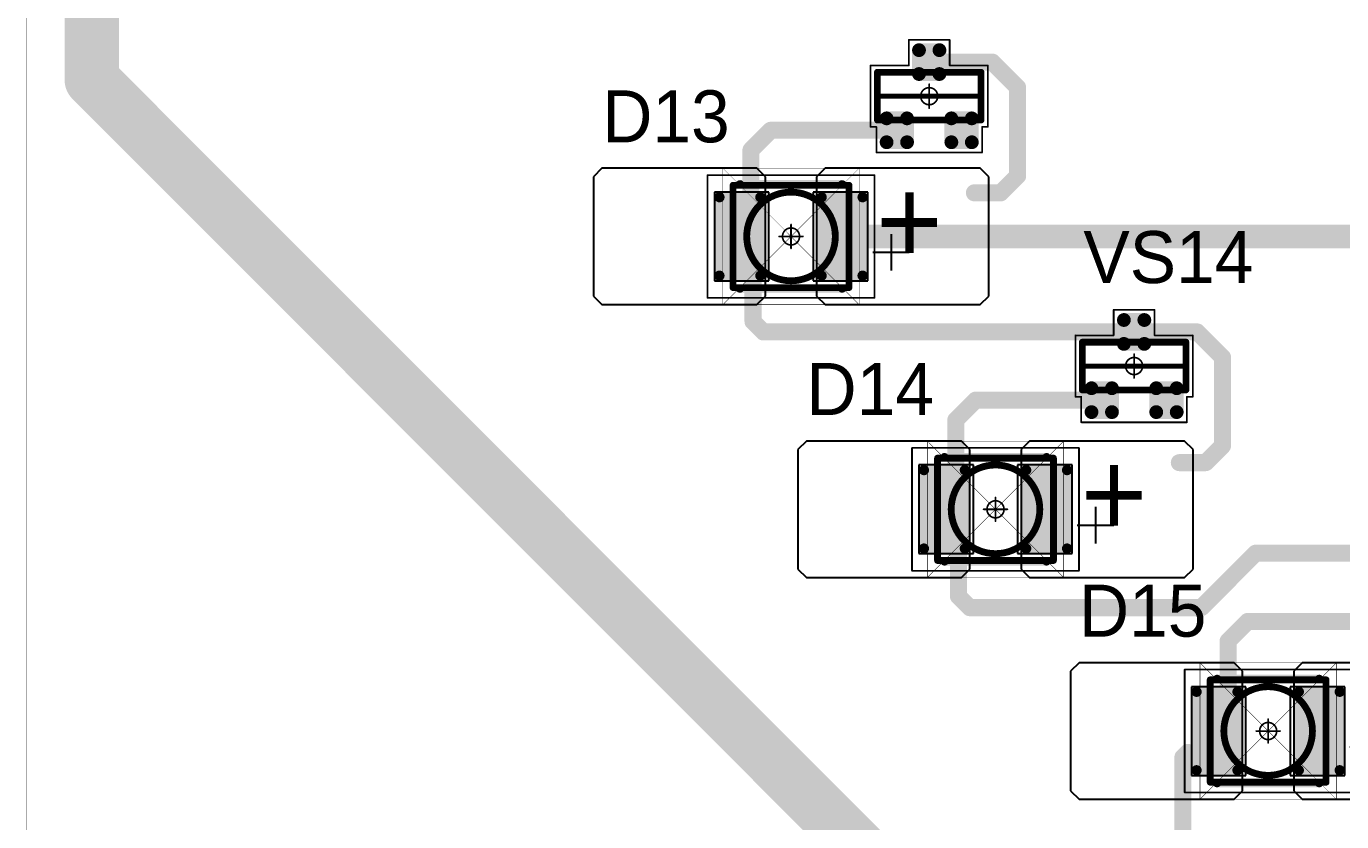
# Model space of a CAD drawing. Header units: millimetres. Extents: x 0 to 775, y 25 to 939.
# Drawn here: x 25.4 to 63.99, y 50.24 to 73.56 of the extents above; entities that cross this region are included whole.
import ezdxf

# ---------------------------------------------------------------- set-up
doc = ezdxf.new("R2010")
doc.units = ezdxf.units.MM
for name, color, linetype in [('Mechanical13', 56, 'Continuous'), ('Mechanical15', 56, 'Continuous'), ('Mechanical3', 76, 'Continuous'), ('Mechanical9', 56, 'Continuous'), ('TopLayer', 1, 'Continuous'), ('TopOverlay', 2, 'Continuous'), ('TopPaste', 8, 'Continuous'), ('TopSolder', 216, 'Continuous')]:
    doc.layers.add(name, color=color, linetype=linetype)

# ---------------------------------------------------------------- blocks, each defined once
blk = doc.blocks.new('SOT23_55')
at = {"layer": 'Mechanical13', "const_width": 0.2}
for points in [[(-0.7, 1.52), (0.7, 1.52)], [(-0.7, 1.52), (-0.7, -1.52)], [(0.7, 1.52), (0.7, -1.52)], [(-0.7, -1.52), (0.7, -1.52)]]:
    blk.add_lwpolyline(points, dxfattribs=at)
at = {"layer": 'Mechanical13', "const_width": 0.1}
for points in [[(-0.75, 1.52, 1), (-0.65, 1.52, 1)], [(-0.75, 1.52, 1), (-0.65, 1.52, 1)], [(0.65, 1.52, 1), (0.75, 1.52, 1)], [(0.65, 1.52, 1), (0.75, 1.52, 1)], [(-0.75, -1.52, 1), (-0.65, -1.52, 1)], [(-0.75, -1.52, 1), (-0.65, -1.52, 1)], [(0.65, -1.52, 1), (0.75, -1.52, 1)], [(0.65, -1.52, 1), (0.75, -1.52, 1)]]:
    blk.add_lwpolyline(points, format="xyb", close=True, dxfattribs=at)
at = {"layer": 'Mechanical15', "const_width": 0.05}
for points in [[(-1.65, 1.55), (-1.65, -1.55)], [(-1.65, 1.55), (-0.9, 1.55)], [(-0.9, 1.72), (-0.9, 1.55)], [(-0.9, 1.72), (0.9, 1.72)], [(0.9, 1.72), (0.9, 0.6)], [(0.9, 0.6), (1.65, 0.6)], [(1.65, 0.6), (1.65, -0.6)], [(-0.35, 0), (0.35, 0)], [(0, 0.35), (0, -0.35)], [(0.9, -0.6), (1.65, -0.6)], [(0.9, -0.6), (0.9, -1.72)], [(-1.65, -1.55), (-0.9, -1.55)], [(-0.9, -1.55), (-0.9, -1.72)], [(-0.9, -1.72), (0.9, -1.72)]]:
    blk.add_lwpolyline(points, dxfattribs=at)
at = {"layer": 'Mechanical15'}
for points, const_width in [([(-1.662, 1.55, 1), (-1.637, 1.55, 1)], 0.025), ([(-1.662, 1.55, 1), (-1.637, 1.55, 1)], 0.025), ([(-0.913, 1.72, 1), (-0.888, 1.72, 1)], 0.025), ([(-0.913, 1.72, 1), (-0.888, 1.72, 1)], 0.025), ([(-0.913, 1.55, 1), (-0.888, 1.55, 1)], 0.025), ([(-0.913, 1.55, 1), (-0.888, 1.55, 1)], 0.025), ([(0.888, 1.72, 1), (0.913, 1.72, 1)], 0.025), ([(0.888, 1.72, 1), (0.913, 1.72, 1)], 0.025), ([(0.888, 0.6, 1), (0.913, 0.6, 1)], 0.025), ([(0.888, 0.6, 1), (0.913, 0.6, 1)], 0.025), ([(1.637, 0.6, 1), (1.662, 0.6, 1)], 0.025), ([(1.637, 0.6, 1), (1.662, 0.6, 1)], 0.025), ([(-0.362, 0, 1), (-0.337, 0, 1)], 0.025), ([(0.25, 0, 1), (-0.25, 0, 1)], 0.05), ([(-0.262, 0, 1), (-0.238, 0, 1)], 0.025), ([(-0.012, 0.35, 1), (0.012, 0.35, 1)], 0.025), ([(0.238, 0, 1), (0.262, 0, 1)], 0.025), ([(0.337, 0, 1), (0.362, 0, 1)], 0.025), ([(-0.012, -0.35, 1), (0.012, -0.35, 1)], 0.025), ([(0.888, -0.6, 1), (0.913, -0.6, 1)], 0.025), ([(0.888, -0.6, 1), (0.913, -0.6, 1)], 0.025), ([(1.637, -0.6, 1), (1.662, -0.6, 1)], 0.025), ([(1.637, -0.6, 1), (1.662, -0.6, 1)], 0.025), ([(-1.662, -1.55, 1), (-1.637, -1.55, 1)], 0.025), ([(-1.662, -1.55, 1), (-1.637, -1.55, 1)], 0.025), ([(-0.913, -1.55, 1), (-0.888, -1.55, 1)], 0.025), ([(-0.913, -1.55, 1), (-0.888, -1.55, 1)], 0.025), ([(-0.913, -1.72, 1), (-0.888, -1.72, 1)], 0.025), ([(-0.913, -1.72, 1), (-0.888, -1.72, 1)], 0.025), ([(0.888, -1.72, 1), (0.913, -1.72, 1)], 0.025), ([(0.888, -1.72, 1), (0.913, -1.72, 1)], 0.025)]:
    blk.add_lwpolyline(points, format="xyb", close=True, dxfattribs=dict(at, const_width=const_width))
at = {"layer": 'TopLayer', "const_width": 0.1}
for points in [[(-1.4, 1.25, 1), (-1.3, 1.25, 1)], [(-0.7, 1.25, 1), (-0.6, 1.25, 1)], [(-1.4, 0.65, 1), (-1.3, 0.65, 1)], [(-0.7, 0.65, 1), (-0.6, 0.65, 1)], [(0.6, 0.3, 1), (0.7, 0.3, 1)], [(1.3, 0.3, 1), (1.4, 0.3, 1)], [(0.6, -0.3, 1), (0.7, -0.3, 1)], [(1.3, -0.3, 1), (1.4, -0.3, 1)], [(-1.4, -0.65, 1), (-1.3, -0.65, 1)], [(-0.7, -0.65, 1), (-0.6, -0.65, 1)], [(-1.4, -1.25, 1), (-1.3, -1.25, 1)], [(-0.7, -1.25, 1), (-0.6, -1.25, 1)]]:
    blk.add_lwpolyline(points, format="xyb", close=True, dxfattribs=at)
at = {"layer": 'TopLayer'}
for points in [[(-1.45, 1.25), (-1.45, 0.65), (-0.55, 1.25), (-0.55, 0.65)], [(-1.35, 1.35), (-1.35, 0.55), (-0.65, 1.35), (-0.65, 0.55)], [(0.65, 0.4), (0.65, -0.4), (1.35, 0.4), (1.35, -0.4)], [(0.55, 0.3), (0.55, -0.3), (1.45, 0.3), (1.45, -0.3)], [(-1.45, -0.65), (-1.45, -1.25), (-0.55, -0.65), (-0.55, -1.25)], [(-1.35, -0.55), (-1.35, -1.35), (-0.65, -0.55), (-0.65, -1.35)]]:
    blk.add_solid(points, dxfattribs=at)
at = {"layer": 'TopOverlay', "const_width": 0.15}
blk.add_lwpolyline([(0, 1.5), (0, -1.5)], dxfattribs=at)
at = {"layer": 'TopOverlay', "const_width": 0.075}
for points in [[(-0.038, 1.5, 1), (0.038, 1.5, 1)], [(-0.038, -1.5, 1), (0.038, -1.5, 1)]]:
    blk.add_lwpolyline(points, format="xyb", close=True, dxfattribs=at)
at = {"layer": 'TopPaste', "const_width": 0.075}
for points in [[(-1.387, 1.25, 1), (-1.313, 1.25, 1)], [(-0.687, 1.25, 1), (-0.613, 1.25, 1)], [(-1.387, 0.65, 1), (-1.313, 0.65, 1)], [(-0.687, 0.65, 1), (-0.613, 0.65, 1)], [(0.613, 0.3, 1), (0.687, 0.3, 1)], [(1.313, 0.3, 1), (1.387, 0.3, 1)], [(0.613, -0.3, 1), (0.687, -0.3, 1)], [(1.313, -0.3, 1), (1.387, -0.3, 1)], [(-1.387, -0.65, 1), (-1.313, -0.65, 1)], [(-0.687, -0.65, 1), (-0.613, -0.65, 1)], [(-1.387, -1.25, 1), (-1.313, -1.25, 1)], [(-0.687, -1.25, 1), (-0.613, -1.25, 1)]]:
    blk.add_lwpolyline(points, format="xyb", close=True, dxfattribs=at)
at = {"layer": 'TopPaste'}
for points in [[(-1.425, 1.25), (-1.425, 0.65), (-0.575, 1.25), (-0.575, 0.65)], [(-1.35, 1.325), (-1.35, 0.575), (-0.65, 1.325), (-0.65, 0.575)], [(0.575, 0.3), (0.575, -0.3), (1.425, 0.3), (1.425, -0.3)], [(0.65, 0.375), (0.65, -0.375), (1.35, 0.375), (1.35, -0.375)], [(-1.425, -0.65), (-1.425, -1.25), (-0.575, -0.65), (-0.575, -1.25)], [(-1.35, -0.575), (-1.35, -1.325), (-0.65, -0.575), (-0.65, -1.325)]]:
    blk.add_solid(points, dxfattribs=at)
at = {"layer": 'TopSolder', "const_width": 0.202}
for points in [[(-1.451, 1.25, 1), (-1.249, 1.25, 1)], [(-0.751, 1.25, 1), (-0.549, 1.25, 1)], [(-1.451, 0.65, 1), (-1.249, 0.65, 1)], [(-0.751, 0.65, 1), (-0.549, 0.65, 1)], [(0.549, 0.3, 1), (0.751, 0.3, 1)], [(1.249, 0.3, 1), (1.451, 0.3, 1)], [(0.549, -0.3, 1), (0.751, -0.3, 1)], [(1.249, -0.3, 1), (1.451, -0.3, 1)], [(-1.451, -0.65, 1), (-1.249, -0.65, 1)], [(-0.751, -0.65, 1), (-0.549, -0.65, 1)], [(-1.451, -1.25, 1), (-1.249, -1.25, 1)], [(-0.751, -1.25, 1), (-0.549, -1.25, 1)]]:
    blk.add_lwpolyline(points, format="xyb", close=True, dxfattribs=at)
at = {"layer": 'TopSolder'}
for points in [[(-1.552, 1.25), (-1.552, 0.65), (-0.448, 1.25), (-0.448, 0.65)], [(-1.35, 1.452), (-1.35, 0.448), (-0.65, 1.452), (-0.65, 0.448)], [(0.65, 0.502), (0.65, -0.502), (1.35, 0.502), (1.35, -0.502)], [(0.448, 0.3), (0.448, -0.3), (1.552, 0.3), (1.552, -0.3)], [(-1.552, -0.65), (-1.552, -1.25), (-0.448, -0.65), (-0.448, -1.25)], [(-1.35, -0.448), (-1.35, -1.452), (-0.65, -0.448), (-0.65, -1.452)]]:
    blk.add_solid(points, dxfattribs=at)
blk = doc.blocks.new('SOT23_56')
at = {"layer": 'Mechanical13', "const_width": 0.2}
for points in [[(-0.7, 1.52), (0.7, 1.52)], [(-0.7, 1.52), (-0.7, -1.52)], [(0.7, 1.52), (0.7, -1.52)], [(-0.7, -1.52), (0.7, -1.52)]]:
    blk.add_lwpolyline(points, dxfattribs=at)
at = {"layer": 'Mechanical13', "const_width": 0.1}
for points in [[(-0.75, 1.52, 1), (-0.65, 1.52, 1)], [(-0.75, 1.52, 1), (-0.65, 1.52, 1)], [(0.65, 1.52, 1), (0.75, 1.52, 1)], [(0.65, 1.52, 1), (0.75, 1.52, 1)], [(-0.75, -1.52, 1), (-0.65, -1.52, 1)], [(-0.75, -1.52, 1), (-0.65, -1.52, 1)], [(0.65, -1.52, 1), (0.75, -1.52, 1)], [(0.65, -1.52, 1), (0.75, -1.52, 1)]]:
    blk.add_lwpolyline(points, format="xyb", close=True, dxfattribs=at)
at = {"layer": 'Mechanical15', "const_width": 0.05}
for points in [[(-1.65, 1.55), (-1.65, -1.55)], [(-1.65, 1.55), (-0.9, 1.55)], [(-0.9, 1.72), (-0.9, 1.55)], [(-0.9, 1.72), (0.9, 1.72)], [(0.9, 1.72), (0.9, 0.6)], [(0.9, 0.6), (1.65, 0.6)], [(1.65, 0.6), (1.65, -0.6)], [(-0.35, 0), (0.35, 0)], [(0, 0.35), (0, -0.35)], [(0.9, -0.6), (1.65, -0.6)], [(0.9, -0.6), (0.9, -1.72)], [(-1.65, -1.55), (-0.9, -1.55)], [(-0.9, -1.55), (-0.9, -1.72)], [(-0.9, -1.72), (0.9, -1.72)]]:
    blk.add_lwpolyline(points, dxfattribs=at)
at = {"layer": 'Mechanical15'}
for points, const_width in [([(-1.662, 1.55, 1), (-1.637, 1.55, 1)], 0.025), ([(-1.662, 1.55, 1), (-1.637, 1.55, 1)], 0.025), ([(-0.913, 1.72, 1), (-0.888, 1.72, 1)], 0.025), ([(-0.913, 1.72, 1), (-0.888, 1.72, 1)], 0.025), ([(-0.913, 1.55, 1), (-0.888, 1.55, 1)], 0.025), ([(-0.913, 1.55, 1), (-0.888, 1.55, 1)], 0.025), ([(0.888, 1.72, 1), (0.913, 1.72, 1)], 0.025), ([(0.888, 1.72, 1), (0.913, 1.72, 1)], 0.025), ([(0.888, 0.6, 1), (0.913, 0.6, 1)], 0.025), ([(0.888, 0.6, 1), (0.913, 0.6, 1)], 0.025), ([(1.637, 0.6, 1), (1.662, 0.6, 1)], 0.025), ([(1.637, 0.6, 1), (1.662, 0.6, 1)], 0.025), ([(-0.362, 0, 1), (-0.337, 0, 1)], 0.025), ([(0.25, 0, 1), (-0.25, 0, 1)], 0.05), ([(-0.262, 0, 1), (-0.238, 0, 1)], 0.025), ([(-0.012, 0.35, 1), (0.012, 0.35, 1)], 0.025), ([(0.238, 0, 1), (0.262, 0, 1)], 0.025), ([(0.337, 0, 1), (0.362, 0, 1)], 0.025), ([(-0.012, -0.35, 1), (0.012, -0.35, 1)], 0.025), ([(0.888, -0.6, 1), (0.913, -0.6, 1)], 0.025), ([(0.888, -0.6, 1), (0.913, -0.6, 1)], 0.025), ([(1.637, -0.6, 1), (1.662, -0.6, 1)], 0.025), ([(1.637, -0.6, 1), (1.662, -0.6, 1)], 0.025), ([(-1.662, -1.55, 1), (-1.637, -1.55, 1)], 0.025), ([(-1.662, -1.55, 1), (-1.637, -1.55, 1)], 0.025), ([(-0.913, -1.55, 1), (-0.888, -1.55, 1)], 0.025), ([(-0.913, -1.55, 1), (-0.888, -1.55, 1)], 0.025), ([(-0.913, -1.72, 1), (-0.888, -1.72, 1)], 0.025), ([(-0.913, -1.72, 1), (-0.888, -1.72, 1)], 0.025), ([(0.888, -1.72, 1), (0.913, -1.72, 1)], 0.025), ([(0.888, -1.72, 1), (0.913, -1.72, 1)], 0.025)]:
    blk.add_lwpolyline(points, format="xyb", close=True, dxfattribs=dict(at, const_width=const_width))
at = {"layer": 'TopLayer', "const_width": 0.1}
for points in [[(-1.4, 1.25, 1), (-1.3, 1.25, 1)], [(-0.7, 1.25, 1), (-0.6, 1.25, 1)], [(-1.4, 0.65, 1), (-1.3, 0.65, 1)], [(-0.7, 0.65, 1), (-0.6, 0.65, 1)], [(0.6, 0.3, 1), (0.7, 0.3, 1)], [(1.3, 0.3, 1), (1.4, 0.3, 1)], [(0.6, -0.3, 1), (0.7, -0.3, 1)], [(1.3, -0.3, 1), (1.4, -0.3, 1)], [(-1.4, -0.65, 1), (-1.3, -0.65, 1)], [(-0.7, -0.65, 1), (-0.6, -0.65, 1)], [(-1.4, -1.25, 1), (-1.3, -1.25, 1)], [(-0.7, -1.25, 1), (-0.6, -1.25, 1)]]:
    blk.add_lwpolyline(points, format="xyb", close=True, dxfattribs=at)
at = {"layer": 'TopLayer'}
for points in [[(-1.45, 1.25), (-1.45, 0.65), (-0.55, 1.25), (-0.55, 0.65)], [(-1.35, 1.35), (-1.35, 0.55), (-0.65, 1.35), (-0.65, 0.55)], [(0.65, 0.4), (0.65, -0.4), (1.35, 0.4), (1.35, -0.4)], [(0.55, 0.3), (0.55, -0.3), (1.45, 0.3), (1.45, -0.3)], [(-1.45, -0.65), (-1.45, -1.25), (-0.55, -0.65), (-0.55, -1.25)], [(-1.35, -0.55), (-1.35, -1.35), (-0.65, -0.55), (-0.65, -1.35)]]:
    blk.add_solid(points, dxfattribs=at)
at = {"layer": 'TopOverlay', "const_width": 0.15}
blk.add_lwpolyline([(0, 1.5), (0, -1.5)], dxfattribs=at)
at = {"layer": 'TopOverlay', "const_width": 0.075}
for points in [[(-0.038, 1.5, 1), (0.038, 1.5, 1)], [(-0.038, -1.5, 1), (0.038, -1.5, 1)]]:
    blk.add_lwpolyline(points, format="xyb", close=True, dxfattribs=at)
at = {"layer": 'TopPaste', "const_width": 0.075}
for points in [[(-1.387, 1.25, 1), (-1.313, 1.25, 1)], [(-0.687, 1.25, 1), (-0.613, 1.25, 1)], [(-1.387, 0.65, 1), (-1.313, 0.65, 1)], [(-0.687, 0.65, 1), (-0.613, 0.65, 1)], [(0.613, 0.3, 1), (0.687, 0.3, 1)], [(1.313, 0.3, 1), (1.387, 0.3, 1)], [(0.613, -0.3, 1), (0.687, -0.3, 1)], [(1.313, -0.3, 1), (1.387, -0.3, 1)], [(-1.387, -0.65, 1), (-1.313, -0.65, 1)], [(-0.687, -0.65, 1), (-0.613, -0.65, 1)], [(-1.387, -1.25, 1), (-1.313, -1.25, 1)], [(-0.687, -1.25, 1), (-0.613, -1.25, 1)]]:
    blk.add_lwpolyline(points, format="xyb", close=True, dxfattribs=at)
at = {"layer": 'TopPaste'}
for points in [[(-1.425, 1.25), (-1.425, 0.65), (-0.575, 1.25), (-0.575, 0.65)], [(-1.35, 1.325), (-1.35, 0.575), (-0.65, 1.325), (-0.65, 0.575)], [(0.575, 0.3), (0.575, -0.3), (1.425, 0.3), (1.425, -0.3)], [(0.65, 0.375), (0.65, -0.375), (1.35, 0.375), (1.35, -0.375)], [(-1.425, -0.65), (-1.425, -1.25), (-0.575, -0.65), (-0.575, -1.25)], [(-1.35, -0.575), (-1.35, -1.325), (-0.65, -0.575), (-0.65, -1.325)]]:
    blk.add_solid(points, dxfattribs=at)
at = {"layer": 'TopSolder', "const_width": 0.202}
for points in [[(-1.451, 1.25, 1), (-1.249, 1.25, 1)], [(-0.751, 1.25, 1), (-0.549, 1.25, 1)], [(-1.451, 0.65, 1), (-1.249, 0.65, 1)], [(-0.751, 0.65, 1), (-0.549, 0.65, 1)], [(0.549, 0.3, 1), (0.751, 0.3, 1)], [(1.249, 0.3, 1), (1.451, 0.3, 1)], [(0.549, -0.3, 1), (0.751, -0.3, 1)], [(1.249, -0.3, 1), (1.451, -0.3, 1)], [(-1.451, -0.65, 1), (-1.249, -0.65, 1)], [(-0.751, -0.65, 1), (-0.549, -0.65, 1)], [(-1.451, -1.25, 1), (-1.249, -1.25, 1)], [(-0.751, -1.25, 1), (-0.549, -1.25, 1)]]:
    blk.add_lwpolyline(points, format="xyb", close=True, dxfattribs=at)
at = {"layer": 'TopSolder'}
for points in [[(-1.552, 1.25), (-1.552, 0.65), (-0.448, 1.25), (-0.448, 0.65)], [(-1.35, 1.452), (-1.35, 0.448), (-0.65, 1.452), (-0.65, 0.448)], [(0.65, 0.502), (0.65, -0.502), (1.35, 0.502), (1.35, -0.502)], [(0.448, 0.3), (0.448, -0.3), (1.552, 0.3), (1.552, -0.3)], [(-1.552, -0.65), (-1.552, -1.25), (-0.448, -0.65), (-0.448, -1.25)], [(-1.35, -0.448), (-1.35, -1.452), (-0.65, -0.448), (-0.65, -1.452)]]:
    blk.add_solid(points, dxfattribs=at)
blk = doc.blocks.new('T66G_147')
at = {"layer": 'Mechanical13'}
for p, q in [((2.936, 0.071), (2.936, -1)), ((2.4, -0.464), (3.471, -0.464))]:
    blk.add_line(p, q, dxfattribs=at)
at = {"layer": 'Mechanical13', "const_width": 0.2}
for points in [[(-1.7, -1.5), (-1.7, 1.5)], [(-1.7, 1.5), (1.7, 1.5)], [(1.7, -1.5), (1.7, 1.5)], [(-1.7, -1.5), (1.7, -1.5)]]:
    blk.add_lwpolyline(points, dxfattribs=at)
at = {"layer": 'Mechanical13'}
for points, const_width in [([(-1.75, 1.5, 1), (-1.65, 1.5, 1)], 0.1), ([(-1.75, 1.5, 1), (-1.65, 1.5, 1)], 0.1), ([(1.65, 1.5, 1), (1.75, 1.5, 1)], 0.1), ([(1.65, 1.5, 1), (1.75, 1.5, 1)], 0.1), ([(1.3, 0, 1), (-1.3, 0, 1)], 0.2), ([(-1.35, 0, 1), (-1.25, 0, 1)], 0.1), ([(1.25, 0, 1), (1.35, 0, 1)], 0.1), ([(-1.75, -1.5, 1), (-1.65, -1.5, 1)], 0.1), ([(-1.75, -1.5, 1), (-1.65, -1.5, 1)], 0.1), ([(1.65, -1.5, 1), (1.75, -1.5, 1)], 0.1), ([(1.65, -1.5, 1), (1.75, -1.5, 1)], 0.1)]:
    blk.add_lwpolyline(points, format="xyb", close=True, dxfattribs=dict(at, const_width=const_width))
at = {"layer": 'Mechanical15', "const_width": 0.05}
for points in [[(-2.45, 1.8), (2.45, 1.8)], [(-2.45, -1.8), (-2.45, 1.8)], [(2.45, -1.8), (2.45, 1.8)], [(-0.35, 0), (0.35, 0)], [(0, -0.35), (0, 0.35)], [(-2.45, -1.8), (2.45, -1.8)]]:
    blk.add_lwpolyline(points, dxfattribs=at)
at = {"layer": 'Mechanical15'}
for points, const_width in [([(-2.462, 1.8, 1), (-2.438, 1.8, 1)], 0.025), ([(-2.462, 1.8, 1), (-2.438, 1.8, 1)], 0.025), ([(2.438, 1.8, 1), (2.462, 1.8, 1)], 0.025), ([(2.438, 1.8, 1), (2.462, 1.8, 1)], 0.025), ([(-0.362, 0, 1), (-0.337, 0, 1)], 0.025), ([(0.25, 0, 1), (-0.25, 0, 1)], 0.05), ([(-0.262, 0, 1), (-0.238, 0, 1)], 0.025), ([(-0.012, 0.35, 1), (0.012, 0.35, 1)], 0.025), ([(0.238, 0, 1), (0.262, 0, 1)], 0.025), ([(0.337, 0, 1), (0.362, 0, 1)], 0.025), ([(-0.012, -0.35, 1), (0.012, -0.35, 1)], 0.025), ([(-2.462, -1.8, 1), (-2.438, -1.8, 1)], 0.025), ([(-2.462, -1.8, 1), (-2.438, -1.8, 1)], 0.025), ([(2.438, -1.8, 1), (2.462, -1.8, 1)], 0.025), ([(2.438, -1.8, 1), (2.462, -1.8, 1)], 0.025)]:
    blk.add_lwpolyline(points, format="xyb", close=True, dxfattribs=dict(at, const_width=const_width))
at = {"layer": 'TopLayer'}
for p, q in [((-5.55, 2), (-5.8, 1.75)), ((-1, 2), (-5.55, 2)), ((-0.75, 1.75), (-1, 2)), ((1, 2), (0.75, 1.75)), ((5.55, 2), (1, 2)), ((5.8, 1.75), (5.55, 2)), ((-5.8, 1.75), (-5.8, -1.75)), ((-0.75, -1.75), (-0.75, 1.75)), ((0.75, 1.75), (0.75, -1.75)), ((5.8, -1.75), (5.8, 1.75)), ((-5.8, -1.75), (-5.55, -2)), ((-1, -2), (-0.75, -1.75)), ((0.75, -1.75), (1, -2)), ((5.55, -2), (5.8, -1.75)), ((-5.55, -2), (-1, -2)), ((1, -2), (5.55, -2))]:
    blk.add_line(p, q, dxfattribs=at)
at = {"layer": 'TopLayer', "const_width": 0.15}
for points in [[(-2.175, 1.15, 1), (-2.025, 1.15, 1)], [(-0.975, 1.15, 1), (-0.825, 1.15, 1)], [(0.825, 1.15, 1), (0.975, 1.15, 1)], [(2.025, 1.15, 1), (2.175, 1.15, 1)], [(-2.175, -1.15, 1), (-2.025, -1.15, 1)], [(-0.975, -1.15, 1), (-0.825, -1.15, 1)], [(0.825, -1.15, 1), (0.975, -1.15, 1)], [(2.025, -1.15, 1), (2.175, -1.15, 1)]]:
    blk.add_lwpolyline(points, format="xyb", close=True, dxfattribs=at)
at = {"layer": 'TopLayer'}
for points in [[(-0.9, 1.3), (-2.1, 1.3), (-0.9, -1.3), (-2.1, -1.3)], [(2.1, 1.3), (0.9, 1.3), (2.1, -1.3), (0.9, -1.3)], [(-0.75, 1.15), (-2.25, 1.15), (-0.75, -1.15), (-2.25, -1.15)], [(2.25, 1.15), (0.75, 1.15), (2.25, -1.15), (0.75, -1.15)]]:
    blk.add_solid(points, dxfattribs=at)
at = {"layer": 'TopOverlay', "const_width": 0.25}
for points in [[(-1.5, 1.525), (1.5, 1.525)], [(-1.5, -1.525), (1.5, -1.525)]]:
    blk.add_lwpolyline(points, dxfattribs=at)
at = {"layer": 'TopOverlay', "const_width": 0.125}
for points in [[(-1.562, 1.525, 1), (-1.438, 1.525, 1)], [(1.438, 1.525, 1), (1.562, 1.525, 1)], [(-1.562, -1.525, 1), (-1.438, -1.525, 1)], [(1.438, -1.525, 1), (1.562, -1.525, 1)]]:
    blk.add_lwpolyline(points, format="xyb", close=True, dxfattribs=at)
at = {"layer": 'TopPaste', "const_width": 0.125}
for points in [[(-2.163, 1.15, 1), (-2.038, 1.15, 1)], [(-0.963, 1.15, 1), (-0.838, 1.15, 1)], [(0.838, 1.15, 1), (0.963, 1.15, 1)], [(2.038, 1.15, 1), (2.163, 1.15, 1)], [(-2.163, -1.15, 1), (-2.038, -1.15, 1)], [(-0.963, -1.15, 1), (-0.838, -1.15, 1)], [(0.838, -1.15, 1), (0.963, -1.15, 1)], [(2.038, -1.15, 1), (2.163, -1.15, 1)]]:
    blk.add_lwpolyline(points, format="xyb", close=True, dxfattribs=at)
at = {"layer": 'TopPaste'}
for points in [[(-0.9, 1.275), (-2.1, 1.275), (-0.9, -1.275), (-2.1, -1.275)], [(2.1, 1.275), (0.9, 1.275), (2.1, -1.275), (0.9, -1.275)], [(-0.775, 1.15), (-2.225, 1.15), (-0.775, -1.15), (-2.225, -1.15)], [(2.225, 1.15), (0.775, 1.15), (2.225, -1.15), (0.775, -1.15)]]:
    blk.add_solid(points, dxfattribs=at)
at = {"layer": 'TopSolder'}
for p, q in [((-2.25, 1.3), (-2.25, -1.3)), ((-0.65, 1.3), (-2.25, 1.3)), ((-0.65, -1.3), (-0.65, 1.3)), ((0.65, 1.3), (0.65, -1.3)), ((2.25, 1.3), (0.65, 1.3)), ((2.25, -1.3), (2.25, 1.3)), ((-2.25, -1.3), (-0.65, -1.3)), ((0.65, -1.3), (2.25, -1.3))]:
    blk.add_line(p, q, dxfattribs=at)
at = {"layer": 'TopOverlay'}
blk.add_text('+', height=2.5, dxfattribs=at).set_placement((2.5, -0.8))
blk = doc.blocks.new('T66G_148')
at = {"layer": 'Mechanical13'}
for p, q in [((2.936, 0.071), (2.936, -1)), ((2.4, -0.464), (3.471, -0.464))]:
    blk.add_line(p, q, dxfattribs=at)
at = {"layer": 'Mechanical13', "const_width": 0.2}
for points in [[(-1.7, -1.5), (-1.7, 1.5)], [(-1.7, 1.5), (1.7, 1.5)], [(1.7, -1.5), (1.7, 1.5)], [(-1.7, -1.5), (1.7, -1.5)]]:
    blk.add_lwpolyline(points, dxfattribs=at)
at = {"layer": 'Mechanical13'}
for points, const_width in [([(-1.75, 1.5, 1), (-1.65, 1.5, 1)], 0.1), ([(-1.75, 1.5, 1), (-1.65, 1.5, 1)], 0.1), ([(1.65, 1.5, 1), (1.75, 1.5, 1)], 0.1), ([(1.65, 1.5, 1), (1.75, 1.5, 1)], 0.1), ([(1.3, 0, 1), (-1.3, 0, 1)], 0.2), ([(-1.35, 0, 1), (-1.25, 0, 1)], 0.1), ([(1.25, 0, 1), (1.35, 0, 1)], 0.1), ([(-1.75, -1.5, 1), (-1.65, -1.5, 1)], 0.1), ([(-1.75, -1.5, 1), (-1.65, -1.5, 1)], 0.1), ([(1.65, -1.5, 1), (1.75, -1.5, 1)], 0.1), ([(1.65, -1.5, 1), (1.75, -1.5, 1)], 0.1)]:
    blk.add_lwpolyline(points, format="xyb", close=True, dxfattribs=dict(at, const_width=const_width))
at = {"layer": 'Mechanical15', "const_width": 0.05}
for points in [[(-2.45, 1.8), (2.45, 1.8)], [(-2.45, -1.8), (-2.45, 1.8)], [(2.45, -1.8), (2.45, 1.8)], [(-0.35, 0), (0.35, 0)], [(0, -0.35), (0, 0.35)], [(-2.45, -1.8), (2.45, -1.8)]]:
    blk.add_lwpolyline(points, dxfattribs=at)
at = {"layer": 'Mechanical15'}
for points, const_width in [([(-2.462, 1.8, 1), (-2.438, 1.8, 1)], 0.025), ([(-2.462, 1.8, 1), (-2.438, 1.8, 1)], 0.025), ([(2.438, 1.8, 1), (2.462, 1.8, 1)], 0.025), ([(2.438, 1.8, 1), (2.462, 1.8, 1)], 0.025), ([(-0.362, 0, 1), (-0.337, 0, 1)], 0.025), ([(0.25, 0, 1), (-0.25, 0, 1)], 0.05), ([(-0.262, 0, 1), (-0.238, 0, 1)], 0.025), ([(-0.012, 0.35, 1), (0.012, 0.35, 1)], 0.025), ([(0.238, 0, 1), (0.262, 0, 1)], 0.025), ([(0.337, 0, 1), (0.362, 0, 1)], 0.025), ([(-0.012, -0.35, 1), (0.012, -0.35, 1)], 0.025), ([(-2.462, -1.8, 1), (-2.438, -1.8, 1)], 0.025), ([(-2.462, -1.8, 1), (-2.438, -1.8, 1)], 0.025), ([(2.438, -1.8, 1), (2.462, -1.8, 1)], 0.025), ([(2.438, -1.8, 1), (2.462, -1.8, 1)], 0.025)]:
    blk.add_lwpolyline(points, format="xyb", close=True, dxfattribs=dict(at, const_width=const_width))
at = {"layer": 'TopLayer'}
for p, q in [((-5.55, 2), (-5.8, 1.75)), ((-1, 2), (-5.55, 2)), ((-0.75, 1.75), (-1, 2)), ((1, 2), (0.75, 1.75)), ((5.55, 2), (1, 2)), ((5.8, 1.75), (5.55, 2)), ((-5.8, 1.75), (-5.8, -1.75)), ((-0.75, -1.75), (-0.75, 1.75)), ((0.75, 1.75), (0.75, -1.75)), ((5.8, -1.75), (5.8, 1.75)), ((-5.8, -1.75), (-5.55, -2)), ((-1, -2), (-0.75, -1.75)), ((0.75, -1.75), (1, -2)), ((5.55, -2), (5.8, -1.75)), ((-5.55, -2), (-1, -2)), ((1, -2), (5.55, -2))]:
    blk.add_line(p, q, dxfattribs=at)
at = {"layer": 'TopLayer', "const_width": 0.15}
for points in [[(-2.175, 1.15, 1), (-2.025, 1.15, 1)], [(-0.975, 1.15, 1), (-0.825, 1.15, 1)], [(0.825, 1.15, 1), (0.975, 1.15, 1)], [(2.025, 1.15, 1), (2.175, 1.15, 1)], [(-2.175, -1.15, 1), (-2.025, -1.15, 1)], [(-0.975, -1.15, 1), (-0.825, -1.15, 1)], [(0.825, -1.15, 1), (0.975, -1.15, 1)], [(2.025, -1.15, 1), (2.175, -1.15, 1)]]:
    blk.add_lwpolyline(points, format="xyb", close=True, dxfattribs=at)
at = {"layer": 'TopLayer'}
for points in [[(-0.9, 1.3), (-2.1, 1.3), (-0.9, -1.3), (-2.1, -1.3)], [(2.1, 1.3), (0.9, 1.3), (2.1, -1.3), (0.9, -1.3)], [(-0.75, 1.15), (-2.25, 1.15), (-0.75, -1.15), (-2.25, -1.15)], [(2.25, 1.15), (0.75, 1.15), (2.25, -1.15), (0.75, -1.15)]]:
    blk.add_solid(points, dxfattribs=at)
at = {"layer": 'TopOverlay', "const_width": 0.25}
for points in [[(-1.5, 1.525), (1.5, 1.525)], [(-1.5, -1.525), (1.5, -1.525)]]:
    blk.add_lwpolyline(points, dxfattribs=at)
at = {"layer": 'TopOverlay', "const_width": 0.125}
for points in [[(-1.562, 1.525, 1), (-1.438, 1.525, 1)], [(1.438, 1.525, 1), (1.562, 1.525, 1)], [(-1.562, -1.525, 1), (-1.438, -1.525, 1)], [(1.438, -1.525, 1), (1.562, -1.525, 1)]]:
    blk.add_lwpolyline(points, format="xyb", close=True, dxfattribs=at)
at = {"layer": 'TopPaste', "const_width": 0.125}
for points in [[(-2.163, 1.15, 1), (-2.038, 1.15, 1)], [(-0.963, 1.15, 1), (-0.838, 1.15, 1)], [(0.838, 1.15, 1), (0.963, 1.15, 1)], [(2.038, 1.15, 1), (2.163, 1.15, 1)], [(-2.163, -1.15, 1), (-2.038, -1.15, 1)], [(-0.963, -1.15, 1), (-0.838, -1.15, 1)], [(0.838, -1.15, 1), (0.963, -1.15, 1)], [(2.038, -1.15, 1), (2.163, -1.15, 1)]]:
    blk.add_lwpolyline(points, format="xyb", close=True, dxfattribs=at)
at = {"layer": 'TopPaste'}
for points in [[(-0.9, 1.275), (-2.1, 1.275), (-0.9, -1.275), (-2.1, -1.275)], [(2.1, 1.275), (0.9, 1.275), (2.1, -1.275), (0.9, -1.275)], [(-0.775, 1.15), (-2.225, 1.15), (-0.775, -1.15), (-2.225, -1.15)], [(2.225, 1.15), (0.775, 1.15), (2.225, -1.15), (0.775, -1.15)]]:
    blk.add_solid(points, dxfattribs=at)
at = {"layer": 'TopSolder'}
for p, q in [((-2.25, 1.3), (-2.25, -1.3)), ((-0.65, 1.3), (-2.25, 1.3)), ((-0.65, -1.3), (-0.65, 1.3)), ((0.65, 1.3), (0.65, -1.3)), ((2.25, 1.3), (0.65, 1.3)), ((2.25, -1.3), (2.25, 1.3)), ((-2.25, -1.3), (-0.65, -1.3)), ((0.65, -1.3), (2.25, -1.3))]:
    blk.add_line(p, q, dxfattribs=at)
at = {"layer": 'TopOverlay'}
blk.add_text('+', height=2.5, dxfattribs=at).set_placement((2.5, -0.8))
blk = doc.blocks.new('T66G_149')
at = {"layer": 'Mechanical13'}
for p, q in [((2.936, 0.071), (2.936, -1)), ((2.4, -0.464), (3.471, -0.464))]:
    blk.add_line(p, q, dxfattribs=at)
at = {"layer": 'Mechanical13', "const_width": 0.2}
for points in [[(-1.7, -1.5), (-1.7, 1.5)], [(-1.7, 1.5), (1.7, 1.5)], [(1.7, -1.5), (1.7, 1.5)], [(-1.7, -1.5), (1.7, -1.5)]]:
    blk.add_lwpolyline(points, dxfattribs=at)
at = {"layer": 'Mechanical13'}
for points, const_width in [([(-1.75, 1.5, 1), (-1.65, 1.5, 1)], 0.1), ([(-1.75, 1.5, 1), (-1.65, 1.5, 1)], 0.1), ([(1.65, 1.5, 1), (1.75, 1.5, 1)], 0.1), ([(1.65, 1.5, 1), (1.75, 1.5, 1)], 0.1), ([(1.3, 0, 1), (-1.3, 0, 1)], 0.2), ([(-1.35, 0, 1), (-1.25, 0, 1)], 0.1), ([(1.25, 0, 1), (1.35, 0, 1)], 0.1), ([(-1.75, -1.5, 1), (-1.65, -1.5, 1)], 0.1), ([(-1.75, -1.5, 1), (-1.65, -1.5, 1)], 0.1), ([(1.65, -1.5, 1), (1.75, -1.5, 1)], 0.1), ([(1.65, -1.5, 1), (1.75, -1.5, 1)], 0.1)]:
    blk.add_lwpolyline(points, format="xyb", close=True, dxfattribs=dict(at, const_width=const_width))
at = {"layer": 'Mechanical15', "const_width": 0.05}
for points in [[(-2.45, 1.8), (2.45, 1.8)], [(-2.45, -1.8), (-2.45, 1.8)], [(2.45, -1.8), (2.45, 1.8)], [(-0.35, 0), (0.35, 0)], [(0, -0.35), (0, 0.35)], [(-2.45, -1.8), (2.45, -1.8)]]:
    blk.add_lwpolyline(points, dxfattribs=at)
at = {"layer": 'Mechanical15'}
for points, const_width in [([(-2.462, 1.8, 1), (-2.438, 1.8, 1)], 0.025), ([(-2.462, 1.8, 1), (-2.438, 1.8, 1)], 0.025), ([(2.438, 1.8, 1), (2.462, 1.8, 1)], 0.025), ([(2.438, 1.8, 1), (2.462, 1.8, 1)], 0.025), ([(-0.362, 0, 1), (-0.337, 0, 1)], 0.025), ([(0.25, 0, 1), (-0.25, 0, 1)], 0.05), ([(-0.262, 0, 1), (-0.238, 0, 1)], 0.025), ([(-0.012, 0.35, 1), (0.012, 0.35, 1)], 0.025), ([(0.238, 0, 1), (0.262, 0, 1)], 0.025), ([(0.337, 0, 1), (0.362, 0, 1)], 0.025), ([(-0.012, -0.35, 1), (0.012, -0.35, 1)], 0.025), ([(-2.462, -1.8, 1), (-2.438, -1.8, 1)], 0.025), ([(-2.462, -1.8, 1), (-2.438, -1.8, 1)], 0.025), ([(2.438, -1.8, 1), (2.462, -1.8, 1)], 0.025), ([(2.438, -1.8, 1), (2.462, -1.8, 1)], 0.025)]:
    blk.add_lwpolyline(points, format="xyb", close=True, dxfattribs=dict(at, const_width=const_width))
at = {"layer": 'TopLayer'}
for p, q in [((-5.55, 2), (-5.8, 1.75)), ((-1, 2), (-5.55, 2)), ((-0.75, 1.75), (-1, 2)), ((1, 2), (0.75, 1.75)), ((5.55, 2), (1, 2)), ((5.8, 1.75), (5.55, 2)), ((-5.8, 1.75), (-5.8, -1.75)), ((-0.75, -1.75), (-0.75, 1.75)), ((0.75, 1.75), (0.75, -1.75)), ((5.8, -1.75), (5.8, 1.75)), ((-5.8, -1.75), (-5.55, -2)), ((-1, -2), (-0.75, -1.75)), ((0.75, -1.75), (1, -2)), ((5.55, -2), (5.8, -1.75)), ((-5.55, -2), (-1, -2)), ((1, -2), (5.55, -2))]:
    blk.add_line(p, q, dxfattribs=at)
at = {"layer": 'TopLayer', "const_width": 0.15}
for points in [[(-2.175, 1.15, 1), (-2.025, 1.15, 1)], [(-0.975, 1.15, 1), (-0.825, 1.15, 1)], [(0.825, 1.15, 1), (0.975, 1.15, 1)], [(2.025, 1.15, 1), (2.175, 1.15, 1)], [(-2.175, -1.15, 1), (-2.025, -1.15, 1)], [(-0.975, -1.15, 1), (-0.825, -1.15, 1)], [(0.825, -1.15, 1), (0.975, -1.15, 1)], [(2.025, -1.15, 1), (2.175, -1.15, 1)]]:
    blk.add_lwpolyline(points, format="xyb", close=True, dxfattribs=at)
at = {"layer": 'TopLayer'}
for points in [[(-0.9, 1.3), (-2.1, 1.3), (-0.9, -1.3), (-2.1, -1.3)], [(2.1, 1.3), (0.9, 1.3), (2.1, -1.3), (0.9, -1.3)], [(-0.75, 1.15), (-2.25, 1.15), (-0.75, -1.15), (-2.25, -1.15)], [(2.25, 1.15), (0.75, 1.15), (2.25, -1.15), (0.75, -1.15)]]:
    blk.add_solid(points, dxfattribs=at)
at = {"layer": 'TopOverlay', "const_width": 0.25}
for points in [[(-1.5, 1.525), (1.5, 1.525)], [(-1.5, -1.525), (1.5, -1.525)]]:
    blk.add_lwpolyline(points, dxfattribs=at)
at = {"layer": 'TopOverlay', "const_width": 0.125}
for points in [[(-1.562, 1.525, 1), (-1.438, 1.525, 1)], [(1.438, 1.525, 1), (1.562, 1.525, 1)], [(-1.562, -1.525, 1), (-1.438, -1.525, 1)], [(1.438, -1.525, 1), (1.562, -1.525, 1)]]:
    blk.add_lwpolyline(points, format="xyb", close=True, dxfattribs=at)
at = {"layer": 'TopPaste', "const_width": 0.125}
for points in [[(-2.163, 1.15, 1), (-2.038, 1.15, 1)], [(-0.963, 1.15, 1), (-0.838, 1.15, 1)], [(0.838, 1.15, 1), (0.963, 1.15, 1)], [(2.038, 1.15, 1), (2.163, 1.15, 1)], [(-2.163, -1.15, 1), (-2.038, -1.15, 1)], [(-0.963, -1.15, 1), (-0.838, -1.15, 1)], [(0.838, -1.15, 1), (0.963, -1.15, 1)], [(2.038, -1.15, 1), (2.163, -1.15, 1)]]:
    blk.add_lwpolyline(points, format="xyb", close=True, dxfattribs=at)
at = {"layer": 'TopPaste'}
for points in [[(-0.9, 1.275), (-2.1, 1.275), (-0.9, -1.275), (-2.1, -1.275)], [(2.1, 1.275), (0.9, 1.275), (2.1, -1.275), (0.9, -1.275)], [(-0.775, 1.15), (-2.225, 1.15), (-0.775, -1.15), (-2.225, -1.15)], [(2.225, 1.15), (0.775, 1.15), (2.225, -1.15), (0.775, -1.15)]]:
    blk.add_solid(points, dxfattribs=at)
at = {"layer": 'TopSolder'}
for p, q in [((-2.25, 1.3), (-2.25, -1.3)), ((-0.65, 1.3), (-2.25, 1.3)), ((-0.65, -1.3), (-0.65, 1.3)), ((0.65, 1.3), (0.65, -1.3)), ((2.25, 1.3), (0.65, 1.3)), ((2.25, -1.3), (2.25, 1.3)), ((-2.25, -1.3), (-0.65, -1.3)), ((0.65, -1.3), (2.25, -1.3))]:
    blk.add_line(p, q, dxfattribs=at)
at = {"layer": 'TopOverlay'}
blk.add_text('+', height=2.5, dxfattribs=at).set_placement((2.5, -0.8))

msp = doc.modelspace()

# ---------------------------------------------------------------- linework, layer by layer
at = {"layer": 'Mechanical3', "const_width": 0.01}
msp.add_lwpolyline([(25.4, 25.4), (25.4, 215.4)], dxfattribs=at)
at = {"layer": 'Mechanical9'}
for points, const_width in [([(45.833, 69.4), (49.833, 69.4)], 0.0127), ([(45.833, 65.4), (45.833, 69.4)], 0.0127), ([(45.833, 65.4), (49.833, 69.4)], 0.01), ([(45.833, 69.4), (49.833, 65.4)], 0.01), ([(49.833, 65.4), (49.833, 69.4)], 0.0127), ([(45.833, 65.4), (49.833, 65.4)], 0.0127), ([(51.833, 61.4), (55.833, 61.4)], 0.0127), ([(51.833, 57.4), (51.833, 61.4)], 0.0127), ([(51.833, 57.4), (55.833, 61.4)], 0.01), ([(51.833, 61.4), (55.833, 57.4)], 0.01), ([(55.833, 57.4), (55.833, 61.4)], 0.0127), ([(51.833, 57.4), (55.833, 57.4)], 0.0127), ([(59.833, 54.9), (63.833, 54.9)], 0.0127), ([(59.833, 50.9), (59.833, 54.9)], 0.0127), ([(59.833, 50.9), (63.833, 54.9)], 0.01), ([(59.833, 54.9), (63.833, 50.9)], 0.01), ([(63.833, 50.9), (63.833, 54.9)], 0.0127), ([(59.833, 50.9), (63.833, 50.9)], 0.0127)]:
    msp.add_lwpolyline(points, dxfattribs=dict(at, const_width=const_width))
for points, const_width in [([(45.83, 69.4, 1), (45.836, 69.4, 1)], 0.00635), ([(45.83, 69.4, 1), (45.836, 69.4, 1)], 0.00635), ([(45.83, 69.4, 1), (45.835, 69.4, 1)], 0.005), ([(49.83, 69.4, 1), (49.836, 69.4, 1)], 0.00635), ([(49.83, 69.4, 1), (49.836, 69.4, 1)], 0.00635), ([(49.83, 69.4, 1), (49.835, 69.4, 1)], 0.005), ([(45.83, 65.4, 1), (45.836, 65.4, 1)], 0.00635), ([(45.83, 65.4, 1), (45.836, 65.4, 1)], 0.00635), ([(45.83, 65.4, 1), (45.835, 65.4, 1)], 0.005), ([(49.83, 65.4, 1), (49.836, 65.4, 1)], 0.00635), ([(49.83, 65.4, 1), (49.836, 65.4, 1)], 0.00635), ([(49.83, 65.4, 1), (49.835, 65.4, 1)], 0.005), ([(51.83, 61.4, 1), (51.836, 61.4, 1)], 0.00635), ([(51.83, 61.4, 1), (51.836, 61.4, 1)], 0.00635), ([(51.83, 61.4, 1), (51.835, 61.4, 1)], 0.005), ([(55.83, 61.4, 1), (55.836, 61.4, 1)], 0.00635), ([(55.83, 61.4, 1), (55.836, 61.4, 1)], 0.00635), ([(55.83, 61.4, 1), (55.835, 61.4, 1)], 0.005), ([(51.83, 57.4, 1), (51.836, 57.4, 1)], 0.00635), ([(51.83, 57.4, 1), (51.836, 57.4, 1)], 0.00635), ([(51.83, 57.4, 1), (51.835, 57.4, 1)], 0.005), ([(55.83, 57.4, 1), (55.836, 57.4, 1)], 0.00635), ([(55.83, 57.4, 1), (55.836, 57.4, 1)], 0.00635), ([(55.83, 57.4, 1), (55.835, 57.4, 1)], 0.005), ([(59.83, 54.9, 1), (59.836, 54.9, 1)], 0.00635), ([(59.83, 54.9, 1), (59.836, 54.9, 1)], 0.00635), ([(59.83, 54.9, 1), (59.835, 54.9, 1)], 0.005), ([(63.83, 54.9, 1), (63.836, 54.9, 1)], 0.00635), ([(63.83, 54.9, 1), (63.836, 54.9, 1)], 0.00635), ([(63.83, 54.9, 1), (63.835, 54.9, 1)], 0.005), ([(59.83, 50.9, 1), (59.836, 50.9, 1)], 0.00635), ([(59.83, 50.9, 1), (59.836, 50.9, 1)], 0.00635), ([(59.83, 50.9, 1), (59.835, 50.9, 1)], 0.005), ([(63.83, 50.9, 1), (63.836, 50.9, 1)], 0.00635), ([(63.83, 50.9, 1), (63.836, 50.9, 1)], 0.00635), ([(63.83, 50.9, 1), (63.835, 50.9, 1)], 0.005)]:
    msp.add_lwpolyline(points, format="xyb", close=True, dxfattribs=dict(at, const_width=const_width))
at = {"layer": 'TopLayer'}
for points, const_width in [([(27.317, 71.996), (27.317, 76.794)], 1.6), ([(27.317, 71.996), (57.916, 41.397)], 1.6), ([(51.888, 72.512), (53.739, 72.512)], 0.5), ([(53.739, 72.512), (54.482, 71.769)], 0.5), ([(54.482, 69.173), (54.482, 71.769)], 0.5), ([(46.658, 69.933), (47.236, 70.512)], 0.5), ([(47.236, 70.512), (50.938, 70.512)], 0.5), ([(46.658, 68.606), (46.658, 69.933)], 0.5), ([(53.988, 68.679), (54.482, 69.173)], 0.5), ([(53.215, 68.679), (53.988, 68.679)], 0.5), ([(46.333, 67.4), (46.718, 67.015)], 0.5), ([(49.333, 67.4), (81.013, 67.4)], 0.7), ([(46.718, 64.903), (46.718, 67.015)], 0.5), ([(46.718, 64.903), (47.021, 64.6)], 0.5), ([(47.021, 64.6), (57.9, 64.6)], 0.5), ([(57.9, 64.6), (59.752, 64.6)], 0.5), ([(59.752, 64.6), (60.494, 63.857)], 0.5), ([(60.494, 61.262), (60.494, 63.857)], 0.5), ([(52.67, 62.021), (53.249, 62.6)], 0.5), ([(53.249, 62.6), (56.95, 62.6)], 0.5), ([(52.67, 60.695), (52.67, 62.021)], 0.5), ([(60, 60.768), (60.494, 61.262)], 0.5), ([(59.227, 60.768), (60, 60.768)], 0.5), ([(52.746, 56.85), (52.746, 58.065)], 0.5), ([(59.871, 56.516), (61.469, 58.114)], 0.5), ([(61.469, 58.114), (65.888, 58.114)], 0.5), ([(52.746, 56.85), (53.08, 56.516)], 0.5), ([(53.08, 56.516), (59.871, 56.516)], 0.5), ([(60.658, 55.536), (61.236, 56.114)], 0.5), ([(61.236, 56.114), (64.938, 56.114)], 0.5), ([(60.658, 54.209), (60.658, 55.536)], 0.5), ([(59.333, 52.133), (59.474, 52.274)], 0.5), ([(59.333, 46.68), (59.333, 52.133)], 0.5)]:
    msp.add_lwpolyline(points, dxfattribs=dict(at, const_width=const_width))
for points, const_width in [([(26.917, 71.996, 1), (27.717, 71.996, 1)], 0.8), ([(26.917, 71.996, 1), (27.717, 71.996, 1)], 0.8), ([(51.763, 72.512, 1), (52.013, 72.512, 1)], 0.25), ([(53.614, 72.512, 1), (53.864, 72.512, 1)], 0.25), ([(53.614, 72.512, 1), (53.864, 72.512, 1)], 0.25), ([(54.357, 71.769, 1), (54.607, 71.769, 1)], 0.25), ([(54.357, 71.769, 1), (54.607, 71.769, 1)], 0.25), ([(47.111, 70.512, 1), (47.361, 70.512, 1)], 0.25), ([(47.111, 70.512, 1), (47.361, 70.512, 1)], 0.25), ([(50.813, 70.512, 1), (51.063, 70.512, 1)], 0.25), ([(46.533, 69.933, 1), (46.783, 69.933, 1)], 0.25), ([(46.533, 69.933, 1), (46.783, 69.933, 1)], 0.25), ([(54.357, 69.173, 1), (54.607, 69.173, 1)], 0.25), ([(54.357, 69.173, 1), (54.607, 69.173, 1)], 0.25), ([(46.533, 68.606, 1), (46.783, 68.606, 1)], 0.25), ([(53.09, 68.679, 1), (53.34, 68.679, 1)], 0.25), ([(53.863, 68.679, 1), (54.113, 68.679, 1)], 0.25), ([(53.863, 68.679, 1), (54.113, 68.679, 1)], 0.25), ([(46.208, 67.4, 1), (46.458, 67.4, 1)], 0.25), ([(49.158, 67.4, 1), (49.508, 67.4, 1)], 0.35), ([(46.593, 67.015, 1), (46.843, 67.015, 1)], 0.25), ([(46.593, 67.015, 1), (46.843, 67.015, 1)], 0.25), ([(46.593, 64.903, 1), (46.843, 64.903, 1)], 0.25), ([(46.593, 64.903, 1), (46.843, 64.903, 1)], 0.25), ([(46.896, 64.6, 1), (47.146, 64.6, 1)], 0.25), ([(46.896, 64.6, 1), (47.146, 64.6, 1)], 0.25), ([(57.775, 64.6, 1), (58.025, 64.6, 1)], 0.25), ([(57.775, 64.6, 1), (58.025, 64.6, 1)], 0.25), ([(59.627, 64.6, 1), (59.877, 64.6, 1)], 0.25), ([(59.627, 64.6, 1), (59.877, 64.6, 1)], 0.25), ([(60.369, 63.857, 1), (60.619, 63.857, 1)], 0.25), ([(60.369, 63.857, 1), (60.619, 63.857, 1)], 0.25), ([(53.124, 62.6, 1), (53.374, 62.6, 1)], 0.25), ([(53.124, 62.6, 1), (53.374, 62.6, 1)], 0.25), ([(56.825, 62.6, 1), (57.075, 62.6, 1)], 0.25), ([(52.545, 62.021, 1), (52.795, 62.021, 1)], 0.25), ([(52.545, 62.021, 1), (52.795, 62.021, 1)], 0.25), ([(60.369, 61.262, 1), (60.619, 61.262, 1)], 0.25), ([(60.369, 61.262, 1), (60.619, 61.262, 1)], 0.25), ([(59.102, 60.768, 1), (59.352, 60.768, 1)], 0.25), ([(59.875, 60.768, 1), (60.125, 60.768, 1)], 0.25), ([(59.875, 60.768, 1), (60.125, 60.768, 1)], 0.25), ([(52.545, 60.695, 1), (52.795, 60.695, 1)], 0.25), ([(52.621, 58.065, 1), (52.871, 58.065, 1)], 0.25), ([(61.344, 58.114, 1), (61.594, 58.114, 1)], 0.25), ([(61.344, 58.114, 1), (61.594, 58.114, 1)], 0.25), ([(52.621, 56.85, 1), (52.871, 56.85, 1)], 0.25), ([(52.621, 56.85, 1), (52.871, 56.85, 1)], 0.25), ([(52.955, 56.516, 1), (53.205, 56.516, 1)], 0.25), ([(52.955, 56.516, 1), (53.205, 56.516, 1)], 0.25), ([(59.746, 56.516, 1), (59.996, 56.516, 1)], 0.25), ([(59.746, 56.516, 1), (59.996, 56.516, 1)], 0.25), ([(61.111, 56.114, 1), (61.361, 56.114, 1)], 0.25), ([(61.111, 56.114, 1), (61.361, 56.114, 1)], 0.25), ([(60.533, 55.536, 1), (60.783, 55.536, 1)], 0.25), ([(60.533, 55.536, 1), (60.783, 55.536, 1)], 0.25), ([(60.533, 54.209, 1), (60.783, 54.209, 1)], 0.25), ([(59.349, 52.274, 1), (59.599, 52.274, 1)], 0.25), ([(59.208, 52.133, 1), (59.458, 52.133, 1)], 0.25), ([(59.208, 52.133, 1), (59.458, 52.133, 1)], 0.25)]:
    msp.add_lwpolyline(points, format="xyb", close=True, dxfattribs=dict(at, const_width=const_width))

# ---------------------------------------------------------------- block references
for name, p, rotation in [('SOT23_56', (51.888, 71.512), 90), ('T66G_149', (47.833, 67.4), 360), ('SOT23_55', (57.9, 63.6), 90), ('T66G_148', (53.833, 59.4), 360), ('T66G_147', (61.833, 52.9), 360)]:
    msp.add_blockref(name, p, dxfattribs=dict(rotation=rotation))

# ---------------------------------------------------------------- texts
at = {"layer": 'TopOverlay'}
for s, p in [('D13', (42.295, 70.16)), ('VS14', (56.412, 66.033)), ('D14', (48.286, 62.165)), ('D15', (56.282, 55.667))]:
    msp.add_text(s, height=1.524, dxfattribs=at).set_placement(p)

doc.saveas('drawing.dxf')
